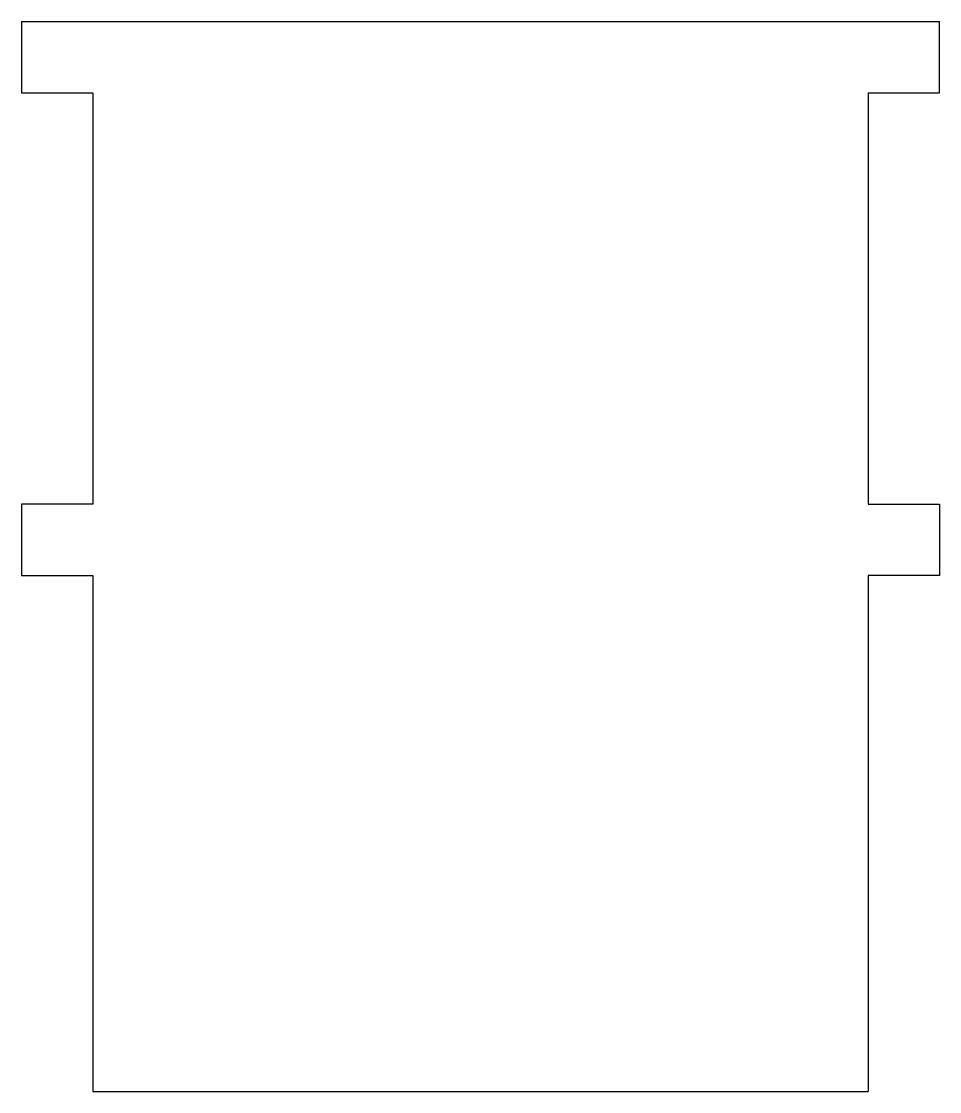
# Model space of a CAD drawing. Extents: x -278 to -85, y -258 to -33.
import ezdxf

# ---------------------------------------------------------------- set-up
doc = ezdxf.new("R2010")
doc.units = 0
doc.layers.get('0').update_dxf_attribs({"linetype": 'CONTINUOUS'})

msp = doc.modelspace()

# ---------------------------------------------------------------- linework, layer by layer
for p, q in [((-277.74, -33.34), (-84.74, -33.34)), ((-277.74, -33.34), (-277.74, -48.34)), ((-84.74, -48.34), (-84.74, -33.34)), ((-277.74, -48.34), (-262.74, -48.34)), ((-262.74, -48.34), (-262.74, -134.84)), ((-99.74, -48.34), (-99.74, -134.84)), ((-99.74, -48.34), (-84.74, -48.34)), ((-262.74, -134.84), (-277.74, -134.84)), ((-277.74, -134.84), (-277.74, -149.84)), ((-99.74, -134.84), (-84.74, -134.84)), ((-84.74, -134.84), (-84.74, -149.84)), ((-277.74, -149.84), (-262.74, -149.84)), ((-262.74, -149.84), (-262.74, -241.34)), ((-84.74, -149.84), (-99.74, -149.84)), ((-99.74, -149.84), (-99.74, -241.34)), ((-262.74, -241.34), (-262.74, -258.34)), ((-99.74, -241.34), (-99.74, -258.34)), ((-262.74, -258.34), (-99.74, -258.34))]:
    msp.add_line(p, q)

doc.saveas('drawing.dxf')
